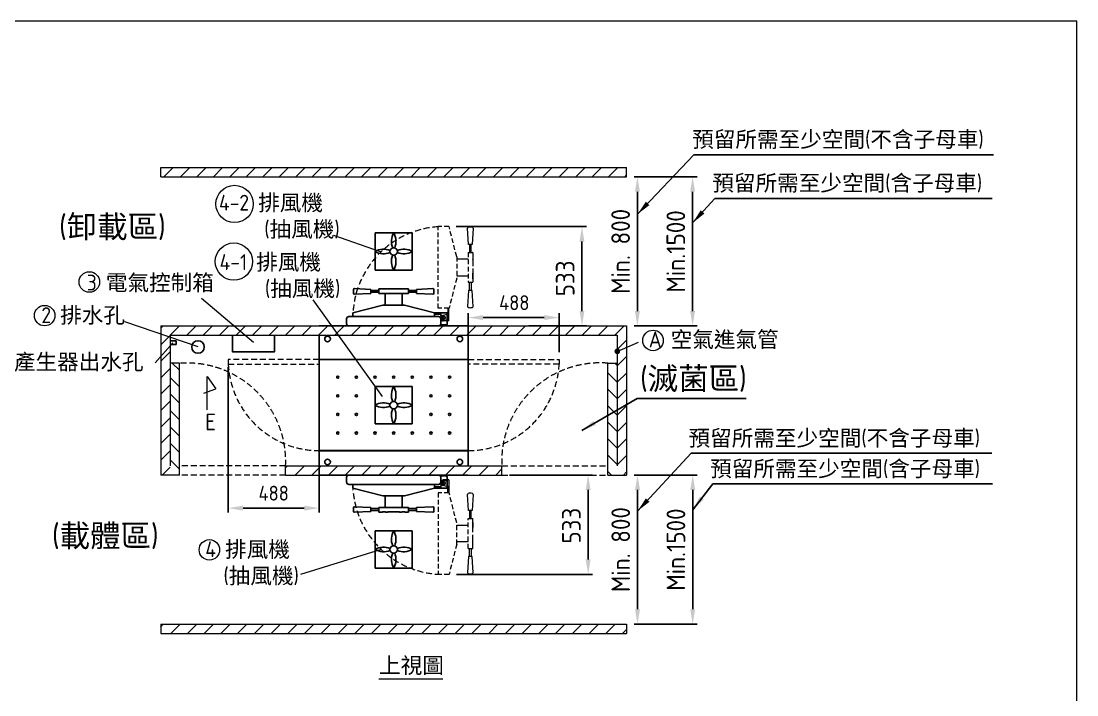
# Model space of a CAD drawing. Header units: millimetres. Extents: x 15361 to 28546, y 509 to 9779.
# Drawn here: x 22881 to 28546, y 6164 to 9779 of the extents above; entities that cross this region are included whole.
import ezdxf

# ---------------------------------------------------------------- set-up
doc = ezdxf.new("R2010")
doc.units = ezdxf.units.MM
doc.header["$MEASUREMENT"] = 0
doc.linetypes.add('HIDDEN', pattern=[9.525, 6.35, -3.175])
doc.layers.get('0').update_dxf_attribs({"lineweight": 25})
for name, color, linetype, lineweight in [('D', 3, 'Continuous', 13), ('F', 7, 'Continuous', 15), ('H', 2, 'HIDDEN', 15), ('S', 4, 'Continuous', 15)]:
    doc.layers.add(name, color=color, linetype=linetype, lineweight=lineweight)
doc.styles.get("Standard").update_dxf_attribs({"font": 'KAIU.TTF'})
doc.styles.add('STU25', font='isocp2.shx')
doc.dimstyles.new('STU25', dxfattribs={"dimscale": 40, "dimtxt": 2.5, "dimasz": 2, "dimexe": 0.6, "dimexo": 1, "dimgap": 1, "dimtad": 1, "dimdsep": 46, "dimtxsty": 'STU25', "dimcen": 2, "dimazin": 2, "dimtfac": 1, "dimtmove": 0, "dimatfit": 3, "dimfxl": 0, "dimtolj": 1, "dimtzin": 0, "dimarcsym": 0})
doc.dimstyles.new('STU25$7', dxfattribs={"dimscale": 40, "dimtxt": 2.5, "dimasz": 2, "dimexe": 1.25, "dimexo": 0.625, "dimgap": 1, "dimtad": 0, "dimdec": 4, "dimdsep": 46, "dimtxsty": 'STU25', "dimcen": 2.5, "dimazin": 2, "dimtfac": 1, "dimtdec": 4, "dimtmove": 0, "dimatfit": 3, "dimfxl": 0, "dimtolj": 1, "dimtzin": 0, "dimarcsym": 0})
pattern_1 = [(45, (238784.69, 11419.09), (-44.194174, 44.194174), [])]

# ---------------------------------------------------------------- blocks, each defined once
blk = doc.blocks.new('*D4')
at = {"layer": 'D', "color": 0, "lineweight": -2}
for p, q in [((26170, 7343.8), (26508.6, 7343.8)), ((26484.6, 7263.8), (26484.6, 6623.8)), ((26170, 6543.8), (26508.6, 6543.8))]:
    blk.add_line(p, q, dxfattribs=at)
at = {"layer": 'D', "color": 0}
for points in [[(26497.9, 7263.8), (26471.2, 7263.8), (26484.6, 7343.8)], [(26471.2, 6623.8), (26497.9, 6623.8), (26484.6, 6543.8)]]:
    blk.add_solid(points, dxfattribs=at)
at = {"layer": 'Defpoints', "color": 0}
for p in [(26130, 7343.8), (26130, 6543.8), (26484.6, 6543.8)]:
    blk.add_point(p, dxfattribs=at)
at = {"layer": 'D', "color": 0, "insert": (26394.6, 6943.8), "char_height": 100, "attachment_point": 5, "rotation": 90, "style": 'STU25'}
blk.add_mtext('\\A1;{\\Fisocp2.shx;Min.1500}', dxfattribs=at)
blk = doc.blocks.new('*D11')
at = {"layer": 'D', "color": 0, "lineweight": -2}
for p, q in [((25500.8, 7343.8), (25947.5, 7343.8)), ((25923.5, 6890.8), (25923.5, 7263.8)), ((25217.2, 6810.8), (25947.5, 6810.8))]:
    blk.add_line(p, q, dxfattribs=at)
at = {"layer": 'D', "color": 0}
for points in [[(25936.8, 7263.8), (25910.2, 7263.8), (25923.5, 7343.8)], [(25910.2, 6890.8), (25936.8, 6890.8), (25923.5, 6810.8)]]:
    blk.add_solid(points, dxfattribs=at)
at = {"layer": 'Defpoints', "color": 0}
for p in [(25460.8, 7343.8), (25923.5, 7343.8), (25177.2, 6810.8)]:
    blk.add_point(p, dxfattribs=at)
at = {"layer": 'D', "color": 0, "insert": (25833.5, 7072.1), "char_height": 100, "attachment_point": 5, "rotation": 90, "style": 'STU25'}
blk.add_mtext('\\A1;533', dxfattribs=at)
blk = doc.blocks.new('*D12')
at = {"layer": 'D', "color": 0, "lineweight": -2}
for p, q in [((26170, 7343.8), (26212.5, 7343.8)), ((26188.5, 7263.8), (26188.5, 6623.8)), ((26170, 6543.8), (26212.5, 6543.8))]:
    blk.add_line(p, q, dxfattribs=at)
at = {"layer": 'D', "color": 0}
for points in [[(26201.8, 7263.8), (26175.1, 7263.8), (26188.5, 7343.8)], [(26175.1, 6623.8), (26201.8, 6623.8), (26188.5, 6543.8)]]:
    blk.add_solid(points, dxfattribs=at)
at = {"layer": 'Defpoints', "color": 0}
for p in [(26130, 7343.8), (26130, 6543.8), (26188.5, 6543.8)]:
    blk.add_point(p, dxfattribs=at)
at = {"layer": 'D', "color": 0, "insert": (26098.5, 6943.8), "char_height": 100, "attachment_point": 5, "rotation": 90, "style": 'STU25'}
blk.add_mtext('\\A1;{\\Fisocp2.shx;Min. 800}', dxfattribs=at)
blk = doc.blocks.new('*D14')
at = {"layer": 'D', "color": 0, "lineweight": -2}
for p, q in [((26170, 8943.8), (26507.9, 8943.8)), ((26483.9, 8863.8), (26483.9, 8223.8)), ((26170, 8143.8), (26507.9, 8143.8))]:
    blk.add_line(p, q, dxfattribs=at)
at = {"layer": 'D', "color": 0}
for points in [[(26497.3, 8863.8), (26470.6, 8863.8), (26483.9, 8943.8)], [(26470.6, 8223.8), (26497.3, 8223.8), (26483.9, 8143.8)]]:
    blk.add_solid(points, dxfattribs=at)
at = {"layer": 'Defpoints', "color": 0}
for p in [(26130, 8943.8), (26130, 8143.8), (26483.9, 8143.8)]:
    blk.add_point(p, dxfattribs=at)
at = {"layer": 'D', "color": 0, "insert": (26393.9, 8543.8), "char_height": 100, "attachment_point": 5, "rotation": 90, "style": 'STU25'}
blk.add_mtext('\\A1;{\\Fisocp2.shx;Min.1500}', dxfattribs=at)
blk = doc.blocks.new('*D16')
at = {"layer": 'D', "color": 0, "lineweight": -2}
for p, q in [((26170, 8943.8), (26211.8, 8943.8)), ((26187.8, 8863.8), (26187.8, 8223.8)), ((26170, 8143.8), (26211.8, 8143.8))]:
    blk.add_line(p, q, dxfattribs=at)
at = {"layer": 'D', "color": 0}
for points in [[(26201.2, 8863.8), (26174.5, 8863.8), (26187.8, 8943.8)], [(26174.5, 8223.8), (26201.2, 8223.8), (26187.8, 8143.8)]]:
    blk.add_solid(points, dxfattribs=at)
at = {"layer": 'Defpoints', "color": 0}
for p in [(26130, 8943.8), (26130, 8143.8), (26187.8, 8143.8)]:
    blk.add_point(p, dxfattribs=at)
at = {"layer": 'D', "color": 0, "insert": (26097.8, 8543.8), "char_height": 100, "attachment_point": 5, "rotation": 90, "style": 'STU25'}
blk.add_mtext('\\A1;{\\Fisocp2.shx;Min. 800}', dxfattribs=at)
blk = doc.blocks.new('*D15')
at = {"layer": 'D', "color": 0, "lineweight": -2}
for p, q in [((25216, 8676.8), (25914.3, 8676.8)), ((25890.3, 8223.8), (25890.3, 8596.8)), ((25605.6, 8143.8), (25914.3, 8143.8))]:
    blk.add_line(p, q, dxfattribs=at)
at = {"layer": 'D', "color": 0}
for points in [[(25903.6, 8596.8), (25877, 8596.8), (25890.3, 8676.8)], [(25877, 8223.8), (25903.6, 8223.8), (25890.3, 8143.8)]]:
    blk.add_solid(points, dxfattribs=at)
at = {"layer": 'Defpoints', "color": 0}
for p in [(25176, 8676.8), (25890.3, 8676.8), (25565.6, 8143.8)]:
    blk.add_point(p, dxfattribs=at)
at = {"layer": 'D', "color": 0, "insert": (25800.3, 8398.9), "char_height": 100, "attachment_point": 5, "rotation": 90, "style": 'STU25'}
blk.add_mtext('\\A1;533', dxfattribs=at)
blk = doc.blocks.new('*D27')
at = {"layer": 'Defpoints', "color": 0}
for p in [(23992, 7962.8), (24480, 7963.8), (24480, 7166.3)]:
    blk.add_point(p, dxfattribs=at)
at = {"layer": 'H', "color": 0, "linetype": 'Continuous', "lineweight": -2}
for p, q in [((23992, 7922.8), (23992, 7142.3)), ((24480, 7923.8), (24480, 7142.3)), ((24072, 7166.3), (24400, 7166.3))]:
    blk.add_line(p, q, dxfattribs=at)
at = {"layer": 'H', "color": 0}
for points in [[(24072, 7179.6), (24072, 7152.9), (23992, 7166.3)], [(24400, 7152.9), (24400, 7179.6), (24480, 7166.3)]]:
    blk.add_solid(points, dxfattribs=at)
at = {"layer": 'H', "color": 0, "insert": (24236, 7246.3), "char_height": 80, "attachment_point": 5, "style": 'STU25'}
blk.add_mtext('\\A1;488', dxfattribs=at)
blk = doc.blocks.new('*D28')
at = {"layer": 'Defpoints', "color": 0}
for p in [(25768, 8188.5), (25280, 7962.8), (25768, 7962.8)]:
    blk.add_point(p, dxfattribs=at)
at = {"layer": 'H', "color": 0, "linetype": 'Continuous', "lineweight": -2}
for p, q in [((25280, 8002.8), (25280, 8212.5)), ((25360, 8188.5), (25688, 8188.5)), ((25768, 8002.8), (25768, 8212.5))]:
    blk.add_line(p, q, dxfattribs=at)
at = {"layer": 'H', "color": 0}
for points in [[(25360, 8201.9), (25360, 8175.2), (25280, 8188.5)], [(25688, 8175.2), (25688, 8201.9), (25768, 8188.5)]]:
    blk.add_solid(points, dxfattribs=at)
at = {"layer": 'H', "color": 0, "insert": (25527.2, 8268.5), "char_height": 80, "attachment_point": 5, "style": 'STU25'}
blk.add_mtext('\\A1;488', dxfattribs=at)

msp = doc.modelspace()

# ---------------------------------------------------------------- hatches: boundary and pattern name
msp.add_hatch(color=256).paths.add_polyline_path([(26090.765, 8007.111, 1), (26069.244, 8007.111, 1)])
at = {"layer": 'H', "ltscale": 5}
h = msp.add_hatch(dxfattribs=at)
h.set_pattern_fill('ANSI31', color=256, scale=500, style=0)
h.set_pattern_definition(pattern_1)
h.paths.add_polyline_path([(23630.005, 8993.829), (23630.005, 8943.829), (26130.005, 8943.829), (26130.005, 8993.829)])
h = msp.add_hatch(dxfattribs=at)
h.set_pattern_fill('ANSI31', color=256, scale=500, style=0)
h.set_pattern_definition(pattern_1)
edge = h.paths.add_edge_path(flags=16)
edge.add_arc((26080.005, 8007.111), 10.761, 0, 360)
h.paths.add_polyline_path([(23680.005, 7343.829), (23630.005, 7343.829), (23630.005, 8143.829), (26130.005, 8143.829), (26130.005, 7343.829), (26080.005, 7343.829), (26080.005, 7393.829), (26080.005, 8093.829), (23680.005, 8093.829), (23680.005, 7943.829), (23680.005, 7393.829)])
h = msp.add_hatch(dxfattribs=at)
h.set_pattern_fill('ANSI31', color=256, scale=500, angle=90, style=0)
h.set_pattern_definition([(135, (238954.005, 23463.786), (-44.194174, -44.194174), [])])
h.paths.add_polyline_path([(23680.005, 7343.829), (23730.005, 7343.829), (23730.005, 7943.829), (23680.005, 7943.829), (23680.005, 7393.829)])
h = msp.add_hatch(dxfattribs=at)
h.set_pattern_fill('ANSI31', color=256, scale=500, angle=90, style=0)
h.set_pattern_definition([(135, (238854.005, 23463.786), (-44.194174, -44.194174), [])])
h.paths.add_polyline_path([(26080.005, 7343.829), (26030.005, 7343.829), (26030.005, 7944.913), (26080.005, 7944.913)])
h = msp.add_hatch(dxfattribs=at)
h.set_pattern_fill('ANSI31', color=256, scale=20, style=0)
h.set_pattern_definition([(45, (257640.95, 23491.69), (-44.90128, 44.90128), [])])
h.paths.add_polyline_path([(25460.789, 7343.829), (25460.789, 7393.829), (24299.22, 7393.829), (24299.22, 7343.829)])
h = msp.add_hatch(dxfattribs=at)
h.set_pattern_fill('ANSI31', color=256, scale=20, style=0)
h.set_pattern_definition([(45, (241904.576, 23557.2), (-44.90128, 44.90128), [])])
h.paths.add_polyline_path([(23630.005, 6493.829), (23630.005, 6543.829), (26130.005, 6543.829), (26130.005, 6493.829)])

# ---------------------------------------------------------------- linework, layer by layer
at = {"linetype": 'Continuous'}
for p, q in [((24780.005, 8443.163), (24780.005, 8643.163)), ((24980.005, 8643.163), (24780.005, 8643.163)), ((24980.005, 8443.163), (24980.005, 8643.163)), ((24980.005, 8443.163), (24780.005, 8443.163)), ((24669.767, 8343.913), (24756.767, 8339.413)), ((24756.767, 8339.413), (24756.767, 8318.413)), ((24800.005, 8333.663), (24756.767, 8333.663)), ((24960.005, 8333.663), (25003.242, 8333.663)), ((25090.242, 8343.913), (25003.242, 8339.413)), ((25003.242, 8339.413), (25003.242, 8318.413)), ((24756.767, 8318.413), (24669.767, 8313.913)), ((24756.767, 8324.163), (24800.005, 8324.163)), ((24835.005, 8317.163), (24835.005, 8255.829)), ((24925.005, 8255.829), (24925.005, 8317.163)), ((25003.242, 8324.163), (24960.005, 8324.163)), ((25003.242, 8318.413), (25090.242, 8313.913)), ((25167.505, 8213.829), (25099.005, 8213.829)), ((25099.005, 8207.829), (25132.505, 8207.829)), ((25132.505, 8202.829), (25132.505, 8213.829)), ((25157.505, 8173.829), (25150.052, 8173.829)), ((25167.505, 8213.829), (25167.505, 8183.829)), ((25167.505, 8213.829), (25167.505, 8185.829)), ((23712.38, 8063.544), (23680.005, 8063.544)), ((23712.38, 8043.544), (23712.38, 8063.544)), ((23712.38, 8043.544), (23680.005, 8043.544)), ((24780.005, 7618.829), (24780.005, 7818.829)), ((24980.005, 7818.829), (24780.005, 7818.829)), ((24980.005, 7618.829), (24980.005, 7818.829)), ((24980.005, 7618.829), (24780.005, 7618.829)), ((25157.505, 7313.829), (25150.052, 7313.829)), ((25099.005, 7279.829), (25132.505, 7279.829)), ((25167.505, 7273.829), (25099.005, 7273.829)), ((25132.505, 7284.829), (25132.505, 7273.829)), ((25167.505, 7273.829), (25167.505, 7303.829)), ((25167.505, 7273.829), (25167.505, 7301.829)), ((24835.005, 7170.495), (24835.005, 7231.829)), ((24925.005, 7231.829), (24925.005, 7170.495)), ((24756.767, 7169.245), (24669.767, 7173.745)), ((24669.767, 7143.745), (24756.767, 7148.245)), ((24756.767, 7148.245), (24756.767, 7169.245)), ((24756.767, 7163.495), (24800.005, 7163.495)), ((24800.005, 7153.995), (24756.767, 7153.995)), ((25003.242, 7163.495), (24960.005, 7163.495)), ((24960.005, 7153.995), (25003.242, 7153.995)), ((25003.242, 7169.245), (25090.242, 7173.745)), ((25003.242, 7148.245), (25003.242, 7169.245)), ((25090.242, 7143.745), (25003.242, 7148.245)), ((24980.005, 7044.495), (24780.005, 7044.495)), ((24780.005, 7044.495), (24780.005, 6844.495)), ((24980.005, 7044.495), (24980.005, 6844.495)), ((24980.005, 6844.495), (24780.005, 6844.495))]:
    msp.add_line(p, q, dxfattribs=at)
for p, q in [((24800.005, 8317.163), (24800.005, 8340.663)), ((24802.505, 8343.163), (24819.005, 8343.163)), ((24820.005, 8342.163), (24836.505, 8342.163)), ((24837.505, 8343.163), (24847.505, 8343.163)), ((24848.505, 8342.163), (24911.505, 8342.163)), ((24912.505, 8343.163), (24922.505, 8343.163)), ((24922.505, 8343.163), (24912.505, 8343.163)), ((24940.005, 8342.163), (24923.505, 8342.163)), ((24923.505, 8342.163), (24940.005, 8342.163)), ((24941.005, 8343.163), (24957.505, 8343.163)), ((24960.005, 8317.163), (24960.005, 8340.663)), ((24800.005, 8317.163), (24960.005, 8317.163)), ((24822.505, 8255.829), (24661.005, 8214.99)), ((24661.307, 8213.829), (24661.005, 8214.99)), ((24822.505, 8255.829), (24937.505, 8255.829)), ((24937.505, 8255.829), (25099.005, 8214.99)), ((25098.703, 8213.829), (25099.005, 8214.99)), ((24627.505, 8155.829), (24627.505, 8181.829)), ((25120.505, 8193.829), (24639.505, 8193.829)), ((24661.005, 8213.829), (24661.005, 8193.829)), ((25099.005, 8213.829), (25099.005, 8193.829)), ((25132.505, 8202.829), (25138.007, 8182.988)), ((25132.505, 8148.829), (25132.505, 8187.829)), ((25132.505, 8181.829), (25132.505, 8155.829)), ((25167.505, 8187.829), (25167.505, 8154.829)), ((24480.005, 8143.829), (25280.005, 8143.829)), ((25120.505, 8143.829), (24639.505, 8143.829)), ((25161.505, 8148.829), (25132.505, 8148.829)), ((24480.005, 7963.829), (24480.005, 8093.829)), ((25280.005, 7963.829), (25280.005, 8093.829)), ((25280.005, 7963.829), (24480.005, 7963.829)), ((24480.005, 7962.829), (24480.005, 7474.829)), ((25280.005, 7962.829), (24480.005, 7962.829)), ((25280.005, 7474.829), (25280.005, 7962.829)), ((24480.005, 7474.829), (25280.005, 7474.829)), ((24480.005, 7473.829), (25280.005, 7473.829)), ((24480.005, 7473.829), (24480.005, 7393.829)), ((25280.005, 7473.829), (25280.005, 7393.829)), ((24480.005, 7373.829), (24480.005, 7343.829)), ((24480.005, 7343.829), (25280.005, 7343.829)), ((24627.505, 7331.829), (24627.505, 7305.829)), ((25120.505, 7343.829), (24639.505, 7343.829)), ((25161.505, 7338.829), (25132.505, 7338.829)), ((25132.505, 7299.829), (25132.505, 7338.829)), ((25132.505, 7305.829), (25132.505, 7331.829)), ((25167.505, 7299.829), (25167.505, 7332.829)), ((25120.505, 7293.829), (24639.505, 7293.829)), ((24661.005, 7273.829), (24661.005, 7293.829)), ((24661.307, 7273.829), (24661.005, 7272.667)), ((24822.505, 7231.829), (24661.005, 7272.667)), ((24937.505, 7231.829), (25099.005, 7272.667)), ((25098.703, 7273.829), (25099.005, 7272.667)), ((25099.005, 7273.829), (25099.005, 7293.829)), ((25132.505, 7284.829), (25138.007, 7304.669)), ((24822.505, 7231.829), (24937.505, 7231.829)), ((24800.005, 7170.495), (24960.005, 7170.495)), ((24800.005, 7170.495), (24800.005, 7146.995)), ((24802.505, 7144.495), (24819.005, 7144.495)), ((24820.005, 7145.495), (24836.505, 7145.495)), ((24837.505, 7144.495), (24847.505, 7144.495)), ((24848.505, 7145.495), (24911.505, 7145.495)), ((24922.505, 7144.495), (24912.505, 7144.495)), ((24912.505, 7144.495), (24922.505, 7144.495)), ((24923.505, 7145.495), (24940.005, 7145.495)), ((24940.005, 7145.495), (24923.505, 7145.495)), ((24941.005, 7144.495), (24957.505, 7144.495)), ((24960.005, 7170.495), (24960.005, 7146.995))]:
    msp.add_line(p, q)
msp.add_lwpolyline([(24015.448, 8093.829), (24015.448, 8004.231), (24240.156, 8004.231), (24240.156, 8093.829)], dxfattribs=at)
for centre, radius in [((24880.005, 8543.163), 20), ((24880.005, 8543.163), 20), ((24880.005, 8543.163), 20), ((24880.005, 8543.163), 20), ((25150.005, 8187.829), 6.45), ((23830.005, 8031.007), 33.5), ((24525.005, 8073.829), 15), ((25235.005, 8073.829), 15), ((26080.005, 8007.111), 10.761), ((24580.005, 7868.829), 6), ((24680.005, 7868.829), 6), ((24780.005, 7868.829), 6), ((24880.005, 7868.829), 6), ((24980.005, 7868.829), 6), ((25080.005, 7868.829), 6), ((25180.005, 7868.829), 6), ((24580.005, 7768.829), 6), ((24680.005, 7768.829), 6), ((25080.005, 7768.829), 6), ((25180.005, 7768.829), 6), ((24880.005, 7718.829), 20), ((24880.005, 7718.829), 20), ((24880.005, 7718.829), 20), ((24880.005, 7718.829), 20), ((24580.005, 7668.829), 6), ((24680.005, 7668.829), 6), ((25080.005, 7668.829), 6), ((25180.005, 7668.829), 6), ((24580.005, 7568.829), 6), ((24680.005, 7568.829), 6), ((24780.005, 7568.829), 6), ((24880.005, 7568.829), 6), ((24980.005, 7568.829), 6), ((25080.005, 7568.829), 6), ((25180.005, 7568.829), 6), ((24525.005, 7413.829), 15), ((25235.005, 7413.829), 15), ((25150.005, 7299.829), 6.45), ((24880.005, 6944.495), 20), ((24880.005, 6944.495), 20), ((24880.005, 6944.495), 20), ((24880.005, 6944.495), 20)]:
    msp.add_circle(centre, radius)
for centre in [(25150.005, 8187.829), (25150.005, 7299.829)]:
    msp.add_circle(centre, 6.4, dxfattribs=at)
for centre, radius, start, end in [((24961.029, 8597.287), 93.11, 150.481802, 201.977032), ((24798.98, 8597.287), 93.11, 338.022968, 29.518198), ((24825.88, 8462.138), 93.11, 68.022968, 119.518198), ((24934.129, 8462.138), 93.11, 60.481802, 111.977032), ((24825.88, 8624.187), 93.11, 240.481802, 291.977032), ((24961.029, 8489.038), 93.11, 158.022968, 209.518198), ((24798.98, 8489.038), 93.11, 330.481802, 21.977032), ((24934.129, 8624.187), 93.11, 248.022968, 299.518198), ((24802.505, 8340.663), 2.5, 90, 180), ((24819.005, 8342.163), 1, 0, 90), ((24837.505, 8342.163), 1, 90, 180), ((24847.505, 8342.163), 1, 0, 90), ((24912.505, 8342.163), 1, 90, 180), ((24922.505, 8342.163), 1, 0, 90), ((24941.005, 8342.163), 1, 90, 180), ((24957.505, 8340.663), 2.5, 0, 90), ((24639.505, 8181.829), 12, 90, 180), ((25120.505, 8181.829), 12, 0, 90), ((25148.505, 8187.829), 16, 150.987251, 180), ((25150.052, 8186.329), 12.5, 195.5, 270), ((24639.505, 8155.829), 12, 180, 270), ((25120.505, 8155.829), 12, 270, 0), ((25161.505, 8154.829), 6, 270, 0), ((24961.029, 7772.953), 93.11, 150.481802, 201.977032), ((24798.98, 7772.953), 93.11, 338.022968, 29.518198), ((24825.88, 7637.804), 93.11, 68.022968, 119.518198), ((24825.88, 7799.853), 93.11, 240.481802, 291.977032), ((24934.129, 7637.804), 93.11, 60.481802, 111.977032), ((24934.129, 7799.853), 93.11, 248.022968, 299.518198), ((24961.029, 7664.704), 93.11, 158.022968, 209.518198), ((24798.98, 7664.704), 93.11, 330.481802, 21.977032), ((24639.505, 7331.829), 12, 90, 180), ((25120.505, 7331.829), 12, 0, 90), ((25150.052, 7301.329), 12.5, 90, 164.5), ((25161.505, 7332.829), 6, 0, 90), ((24639.505, 7305.829), 12, 180, 270), ((25120.505, 7305.829), 12, 270, 0), ((25148.505, 7299.829), 16, 180, 209.012749), ((24802.505, 7146.995), 2.5, 180, 270), ((24819.005, 7145.495), 1, 270, 0), ((24837.505, 7145.495), 1, 180, 270), ((24847.505, 7145.495), 1, 270, 0), ((24912.505, 7145.495), 1, 180, 270), ((24922.505, 7145.495), 1, 270, 0), ((24941.005, 7145.495), 1, 180, 270), ((24957.505, 7146.995), 2.5, 270, 0), ((24961.029, 6998.619), 93.11, 150.481802, 201.977032), ((24798.98, 6998.619), 93.11, 338.022968, 29.518198), ((24825.88, 6863.47), 93.11, 68.022968, 119.518198), ((24825.88, 7025.519), 93.11, 240.481802, 291.977032), ((24961.029, 6890.37), 93.11, 158.022968, 209.518198), ((24798.98, 6890.37), 93.11, 330.481802, 21.977032), ((24934.129, 6863.47), 93.11, 60.481802, 111.977032), ((24934.129, 7025.519), 93.11, 248.022968, 299.518198)]:
    msp.add_arc(centre, radius, start, end)
for centre, radius, start, end in [((24719.54, 8328.913), 55.773, 168.647115, 191.352885), ((24669.767, 8338.906), 5.007, 84.078128, 168.647115), ((25090.242, 8338.906), 5.007, 11.352885, 95.921872), ((25040.47, 8328.913), 55.773, 348.647115, 11.352885), ((24669.767, 8318.919), 5.007, 191.352885, 270), ((25090.242, 8318.919), 5.007, 270, 348.647115), ((25157.505, 8183.829), 10, 270, 0), ((25157.505, 7303.829), 10, 0, 90), ((24719.54, 7158.745), 55.773, 168.647115, 191.352885), ((24669.767, 7168.738), 5.007, 90, 168.647115), ((24669.767, 7148.751), 5.007, 191.352885, 275.921872), ((25090.242, 7148.751), 5.007, 264.078128, 348.647115), ((25090.242, 7168.738), 5.007, 11.352885, 90), ((25040.47, 7158.745), 55.773, 348.647115, 11.352885)]:
    msp.add_arc(centre, radius, start, end, dxfattribs=at)
at = {"layer": 'D'}
for p, q in [((24556.293, 8631.679), (24807.818, 8543.829)), ((23849.105, 8292.877), (24126.887, 8056.074)), ((24820.811, 7764.877), (24448.474, 8283.847)), ((23694.705, 8053.146), (23599.493, 7946.556)), ((26080.005, 8007.111), (26193.713, 8057.049)), ((23878.87, 7873.377), (23926.298, 7805.857)), ((23878.87, 7693.377), (23878.87, 7873.377)), ((23861.575, 7783.377), (23926.298, 7805.857)), ((24806.615, 6942.972), (24380.024, 6810.433)), ((24799.59, 6250.574), (25143.503, 6250.574))]:
    msp.add_line(p, q, dxfattribs=at)
at = {"layer": 'D', "linetype": 'Continuous'}
msp.add_line((23830.005, 8031.007), (23437.453, 8166.238), dxfattribs=at)
at = {"layer": 'D'}
for centre, radius in [((24026.065, 8798.414), 100), ((24022.262, 8489.241), 100), ((23246.852, 8379.616), 55), ((23006.915, 8199.264), 55), ((26271.643, 8065.955), 55), ((23891.036, 6942.253), 55)]:
    msp.add_circle(centre, radius, dxfattribs=at)
at = {"layer": 'F', "color": 6}
msp.add_lwpolyline([(15361.176, 9779.31), (15361.176, 509.31), (28546.176, 509.31), (28546.176, 9779.31)], close=True, dxfattribs=at)
msp.add_lwpolyline([(15361.176, 9779.31), (15361.176, 509.31), (28546.176, 509.31), (28546.176, 9779.31)], close=True, dxfattribs=at)
at = {"layer": 'H', "ltscale": 4}
for p, q in [((25119.005, 8238.829), (25119.005, 8676.829)), ((25176.005, 8676.829), (25119.005, 8676.829)), ((25176.005, 8676.527), (25177.166, 8676.829)), ((25218.005, 8515.329), (25177.166, 8676.829)), ((25218.005, 8515.329), (25218.005, 8400.329)), ((25279.339, 8537.829), (25279.339, 8377.829)), ((25279.339, 8537.829), (25302.839, 8537.829)), ((25304.339, 8517.829), (25304.339, 8501.329)), ((25305.339, 8535.329), (25305.339, 8518.829)), ((25305.339, 8500.329), (25305.339, 8490.329)), ((25304.339, 8489.329), (25304.339, 8426.329)), ((25218.005, 8400.329), (25177.166, 8238.829)), ((25304.339, 8414.329), (25304.339, 8397.829)), ((25304.339, 8397.829), (25304.339, 8414.329)), ((25305.339, 8415.329), (25305.339, 8425.329)), ((25305.339, 8425.329), (25305.339, 8415.329)), ((25305.339, 8396.829), (25305.339, 8380.329)), ((25279.339, 8377.829), (25302.839, 8377.829)), ((25176.005, 8238.829), (25119.005, 8238.829)), ((25176.005, 8239.131), (25177.166, 8238.829)), ((25165.005, 8205.329), (25145.164, 8199.826)), ((25165.005, 7282.329), (25145.164, 7287.831)), ((25176.005, 7248.829), (25119.005, 7248.829)), ((25119.005, 7248.829), (25119.005, 6810.829)), ((25176.005, 7248.527), (25177.166, 7248.829)), ((25218.005, 7087.329), (25177.166, 7248.829)), ((25218.005, 6972.329), (25218.005, 7087.329)), ((25279.339, 6949.829), (25279.339, 7109.829)), ((25279.339, 7109.829), (25302.839, 7109.829)), ((25304.339, 7089.829), (25304.339, 7073.329)), ((25304.339, 7073.329), (25304.339, 7089.829)), ((25305.339, 7090.829), (25305.339, 7107.329)), ((25304.339, 6998.329), (25304.339, 7061.329)), ((25305.339, 7062.329), (25305.339, 7072.329)), ((25305.339, 7072.329), (25305.339, 7062.329)), ((25218.005, 6972.329), (25177.166, 6810.829)), ((25304.339, 6969.829), (25304.339, 6986.329)), ((25305.339, 6987.329), (25305.339, 6997.329)), ((25305.339, 6952.329), (25305.339, 6968.829)), ((25279.339, 6949.829), (25302.839, 6949.829)), ((25176.005, 6810.829), (25119.005, 6810.829)), ((25176.005, 6811.131), (25177.166, 6810.829))]:
    msp.add_line(p, q, dxfattribs=at)
at = {"layer": 'H', "linetype": 'Continuous', "ltscale": 4}
for p, q in [((25280.589, 8581.066), (25276.089, 8668.066)), ((25306.089, 8668.066), (25301.589, 8581.066)), ((25301.589, 8581.066), (25280.589, 8581.066)), ((25286.339, 8581.066), (25286.339, 8537.829)), ((25295.839, 8537.829), (25295.839, 8581.066)), ((25279.339, 8502.829), (25218.005, 8502.829)), ((25218.005, 8412.829), (25279.339, 8412.829)), ((25280.589, 8334.591), (25276.089, 8247.591)), ((25301.589, 8334.591), (25280.589, 8334.591)), ((25286.339, 8334.591), (25286.339, 8377.829)), ((25295.839, 8377.829), (25295.839, 8334.591)), ((25306.089, 8247.591), (25301.589, 8334.591)), ((25170.005, 8238.829), (25170.005, 8205.329)), ((25176.005, 8170.329), (25176.005, 8238.829)), ((25136.005, 8180.329), (25136.005, 8187.781)), ((25176.005, 8170.329), (25146.005, 8170.329)), ((25165.005, 8205.329), (25176.005, 8205.329)), ((25176.005, 7317.329), (25146.005, 7317.329)), ((25176.005, 7317.329), (25176.005, 7248.829)), ((25136.005, 7307.329), (25136.005, 7299.876)), ((25165.005, 7282.329), (25176.005, 7282.329)), ((25170.005, 7248.829), (25170.005, 7282.329)), ((25280.589, 7153.066), (25276.089, 7240.066)), ((25306.089, 7240.066), (25301.589, 7153.066)), ((25301.589, 7153.066), (25280.589, 7153.066)), ((25286.339, 7153.066), (25286.339, 7109.829)), ((25295.839, 7109.829), (25295.839, 7153.066)), ((25218.005, 7074.829), (25279.339, 7074.829)), ((25279.339, 6984.829), (25218.005, 6984.829)), ((25286.339, 6906.591), (25286.339, 6949.829)), ((25295.839, 6949.829), (25295.839, 6906.591)), ((25280.589, 6906.591), (25276.089, 6819.591)), ((25301.589, 6906.591), (25280.589, 6906.591)), ((25306.089, 6819.591), (25301.589, 6906.591))]:
    msp.add_line(p, q, dxfattribs=at)
at = {"layer": 'H', "ltscale": 5}
for p, q in [((24480.005, 7962.829), (23992.005, 7962.829)), ((23992.005, 7962.829), (23992.005, 7937.829)), ((23992.005, 7937.829), (24480.005, 7937.829)), ((25280.005, 7962.829), (25768.005, 7962.829)), ((25768.005, 7937.829), (25280.005, 7937.829)), ((25768.005, 7962.829), (25768.005, 7937.829)), ((24299.22, 7393.829), (23730.005, 7393.829)), ((25460.789, 7393.829), (26030.005, 7393.829)), ((24299.22, 7343.829), (23730.005, 7343.829)), ((25460.789, 7343.829), (26030.005, 7343.829))]:
    msp.add_line(p, q, dxfattribs=at)
at = {"layer": 'H', "linetype": 'Continuous', "ltscale": 4}
for centre in [(25150.005, 8187.829), (25150.005, 7299.829)]:
    msp.add_circle(centre, 6.4, dxfattribs=at)
at = {"layer": 'H', "ltscale": 5}
for centre, radius, start, end in [((25150.005, 8187.829), 489.037, 93.634411, 179.29702), ((23773.505, 7417.511), 527.032, 357.424565, 94.734444), ((24480.005, 7963.829), 488.692, 183.04976, 270), ((25280.005, 7963.829), 488.692, 270, 356.95024), ((25987.33, 7417.692), 527.865, 85.362888, 182.591052), ((25150.005, 7299.829), 489.691, 180.702042, 266.370449)]:
    msp.add_arc(centre, radius, start, end, dxfattribs=at)
at = {"layer": 'H', "linetype": 'Continuous', "ltscale": 4}
for centre, radius, start, end in [((25281.095, 8668.066), 5.007, 101.352885, 180), ((25291.089, 8618.294), 55.773, 78.647115, 101.352885), ((25301.082, 8668.066), 5.007, 354.078128, 78.647115), ((25281.095, 8247.591), 5.007, 180, 258.647115), ((25291.089, 8297.364), 55.773, 258.647115, 281.352885), ((25301.082, 8247.591), 5.007, 281.352885, 5.921872), ((25146.005, 8180.329), 10, 180, 270), ((25146.005, 7307.329), 10, 90, 180), ((25281.095, 7240.066), 5.007, 101.352885, 180), ((25291.089, 7190.294), 55.773, 78.647115, 101.352885), ((25301.082, 7240.066), 5.007, 354.078128, 78.647115), ((25281.095, 6819.591), 5.007, 180, 258.647115), ((25291.089, 6869.364), 55.773, 258.647115, 281.352885), ((25301.082, 6819.591), 5.007, 281.352885, 5.921872)]:
    msp.add_arc(centre, radius, start, end, dxfattribs=at)
at = {"layer": 'H', "ltscale": 4}
for centre, radius, start, end in [((25302.839, 8535.329), 2.5, 0, 90), ((25304.339, 8518.829), 1, 270, 0), ((25304.339, 8500.329), 1, 0, 90), ((25304.339, 8490.329), 1, 270, 0), ((25304.339, 8425.329), 1, 0, 90), ((25304.339, 8415.329), 1, 270, 0), ((25304.339, 8396.829), 1, 0, 90), ((25302.839, 8380.329), 2.5, 270, 0), ((25148.505, 8187.781), 12.5, 105.5, 180), ((25148.505, 7299.876), 12.5, 180, 254.5), ((25302.839, 7107.329), 2.5, 0, 90), ((25304.339, 7090.829), 1, 270, 0), ((25304.339, 7072.329), 1, 0, 90), ((25304.339, 7062.329), 1, 270, 0), ((25304.339, 6997.329), 1, 0, 90), ((25304.339, 6987.329), 1, 270, 0), ((25304.339, 6968.829), 1, 0, 90), ((25302.839, 6952.329), 2.5, 270, 0)]:
    msp.add_arc(centre, radius, start, end, dxfattribs=at)
at = {"layer": 'S'}
for p, q in [((23630.005, 8993.829), (26130.005, 8993.829)), ((23630.005, 8943.829), (26130.005, 8943.829)), ((23680.005, 7943.829), (23680.005, 7393.829)), ((23730.005, 7943.829), (23680.005, 7943.829)), ((23730.005, 7343.829), (23730.005, 7943.829)), ((26030.005, 7343.829), (26030.005, 7944.913)), ((26030.005, 7944.913), (26080.005, 7944.913)), ((24299.22, 7343.829), (24299.22, 7393.829)), ((25460.789, 7343.829), (25460.789, 7393.829)), ((23630.005, 6543.829), (26130.005, 6543.829)), ((23630.005, 6543.829), (23630.005, 6493.829)), ((26130.005, 6543.829), (26130.005, 6493.829)), ((23630.005, 6493.829), (26130.005, 6493.829))]:
    msp.add_line(p, q, dxfattribs=at)
at = {"layer": 'S', "linetype": 'Continuous'}
for p, q in [((23630.005, 8943.829), (23630.005, 8993.829)), ((26130.005, 8943.829), (26130.005, 8993.829)), ((23630.005, 8143.829), (23630.005, 7343.829)), ((23630.005, 8143.829), (26130.005, 8143.829)), ((26130.005, 8143.829), (26130.005, 7343.829)), ((23680.005, 8093.829), (23680.005, 7943.829)), ((23680.005, 8093.829), (26080.005, 8093.829)), ((26080.005, 8093.829), (26080.005, 7393.829)), ((24299.22, 7393.829), (25460.789, 7393.829)), ((23730.005, 7343.829), (23630.005, 7343.829)), ((24299.22, 7343.829), (25460.789, 7343.829)), ((26030.005, 7343.829), (26130.005, 7343.829))]:
    msp.add_line(p, q, dxfattribs=at)

# ---------------------------------------------------------------- texts
at = {"layer": 'D', "color": 11, "attachment_point": 1}
for s, insert, char_height in [('{\\C3;預留所需至少空間\\Fisocp2.shx;(\\f標楷體|b0|i0|c136|p65;不含子母車\\Fisocp2.shx;)}', (26481.952, 9187.876), 85), ('{\\C3;預留所需至少空間\\Fisocp2.shx;(\\f標楷體|b0|i0|c136|p65;含子母車\\Fisocp2.shx;)}', (26589.763, 8953.376), 85), ('{\\Fisocp2.shx;\\C3;(\\f標楷體|b0|i0|c136|p65;卸載區\\Fisocp2.shx;)}', (23084.807, 8736.551), 120), ('{\\Fisocp2.shx;\\C3;A \\f標楷體|b0|i0|c136|p65;空氣進氣管}', (26248.815, 8114.158), 85), ('{\\Fisocp2.shx;\\C3;(\\f標楷體|b0|i0|c136|p65;滅菌區\\Fisocp2.shx;)}', (26202.644, 7921.771), 120), ('{\\C3;預留所需至少空間\\Fisocp2.shx;(\\f標楷體|b0|i0|c136|p65;不含子母車\\Fisocp2.shx;)}', (26462.058, 7584.827), 85), ('{\\C3;預留所需至少空間\\Fisocp2.shx;(\\f標楷體|b0|i0|c136|p65;含子母車\\Fisocp2.shx;)}', (26578.106, 7420.666), 85), ('{\\Fisocp2.shx;\\C3;(\\f標楷體|b0|i0|c136|p65;載體區\\Fisocp2.shx;)}', (23046.61, 7078.561), 120), ('{\\C3;上視圖}', (24801.489, 6365.205), 85)]:
    msp.add_mtext(s, dxfattribs=dict(at, insert=insert, char_height=char_height))
at = {"layer": 'D', "color": 11, "char_height": 85, "attachment_point": 1, "style": 'STU25'}
for s, insert in [('{\\C3;4-2 \\f標楷體|b0|i0|c136|p65;排風機\\P\\Fisocp2.shx;     (\\f標楷體|b0|i0|c136|p65;抽風機\\Fisocp2.shx;)}', (23942.499, 8847.556)), ('{\\C3;4-1 \\f標楷體|b0|i0|c136|p65;排風機\\P\\Fisocp2.shx;     (\\f標楷體|b0|i0|c136|p65;抽風機\\Fisocp2.shx;)}', (23945.916, 8529.037)), ('{\\C3;3 \\f標楷體|b0|i0|c136|p65;電氣控制箱}', (23233.024, 8418.975)), ('{\\C3;2 \\f標楷體|b0|i0|c136|p65;排水孔}', (22989.539, 8244.268)), ('{\\C3;1 \\f標楷體|b0|i0|c136|p65;蒸氣產生器出水孔}', (22523.45, 7993.647)), ('{\\C3;4 \\f標楷體|b0|i0|c136|p65;排風機\\P\\Fisocp2.shx;  (\\f標楷體|b0|i0|c136|p65;抽風機\\Fisocp2.shx;)}', (23869.208, 6987.89))]:
    msp.add_mtext(s, dxfattribs=dict(at, insert=insert))
at = {"layer": 'D', "insert": (23868.549, 7673.39), "char_height": 90, "attachment_point": 1}
msp.add_mtext('{\\Fisocp2.shx;E}', dxfattribs=at)

# ---------------------------------------------------------------- dimensions: what is measured, and where the dimension line sits
at = {"layer": 'D'}
for base, p1, p2, text, picture, middle in [((26187.839, 8143.829), (26130.005, 8943.829), (26130.005, 8143.829), '{\\Fisocp2.shx;Min. <>}', '*D16', (26187.839, 8543.829)), ((26483.943, 8143.829), (26130.005, 8943.829), (26130.005, 8143.829), '{\\Fisocp2.shx;Min.1500}', '*D14', (26483.943, 8543.829)), ((26188.472, 6543.829), (26130.005, 7343.829), (26130.005, 6543.829), '{\\Fisocp2.shx;Min. <>}', '*D12', (26188.472, 6943.829)), ((26484.576, 6543.829), (26130.005, 7343.829), (26130.005, 6543.829), '{\\Fisocp2.shx;Min.1500}', '*D4', (26484.576, 6943.829))]:
    dim = msp.add_linear_dim(base=base, p1=p1, p2=p2, angle=90, text=text, dimstyle='STU25', dxfattribs=at)
    dim.commit()
    dim.dimension.update_dxf_attribs({"geometry": picture, "text_midpoint": middle, "dimtype": 160})
for base, p1, p2, picture, middle in [((25890.299, 8676.829), (25565.623, 8143.829), (25176.005, 8676.829), '*D15', (25890.299, 8398.916)), ((25923.509, 7343.829), (25177.166, 6810.829), (25460.789, 7343.829), '*D11', (25923.509, 7072.149))]:
    dim = msp.add_linear_dim(base=base, p1=p1, p2=p2, angle=90, dimstyle='STU25', override={"dimdec": 0}, dxfattribs=at)
    dim.commit()
    dim.dimension.update_dxf_attribs({"geometry": picture, "text_midpoint": middle, "dimtype": 160})
at = {"layer": 'H', "color": 3, "linetype": 'Continuous'}
dim = msp.add_linear_dim(base=(25768.005, 8188.519), p1=(25280.005, 7962.829), p2=(25768.005, 7962.829), dimstyle='STU25', override={"dimtxt": 2}, dxfattribs=at)
dim.commit()
dim.dimension.update_dxf_attribs({"geometry": '*D28', "text_midpoint": (25527.224, 8188.519), "dimtype": 160})
dim = msp.add_linear_dim(base=(24480.005, 7166.283), p1=(23992.005, 7962.829), p2=(24480.005, 7963.829), dimstyle='STU25', override={"dimtxt": 2}, dxfattribs=at)
dim.commit()
dim.dimension.update_dxf_attribs({"geometry": '*D27', "text_midpoint": (24236.005, 7246.283)})

# ---------------------------------------------------------------- leaders
at = {"layer": 'D'}
for points in [[(26187.839, 8743.14), (26490.263, 9061.904), (28099.248, 9061.904)], [(26483.943, 8696.37), (26603.082, 8828.126), (28092.452, 8828.126)], [(25888.988, 7583.325), (26187.311, 7755.342), (26771.473, 7755.342)], [(26188.472, 7150.645), (26476.966, 7461.904), (28089.234, 7461.904)], [(26484.576, 7157.743), (26593.014, 7296.906), (28092.521, 7296.906)]]:
    msp.add_leader(points, dimstyle='STU25$7', override={"dimgap": 1, "dimtad": 0}, dxfattribs=at)

doc.saveas('drawing.dxf')
